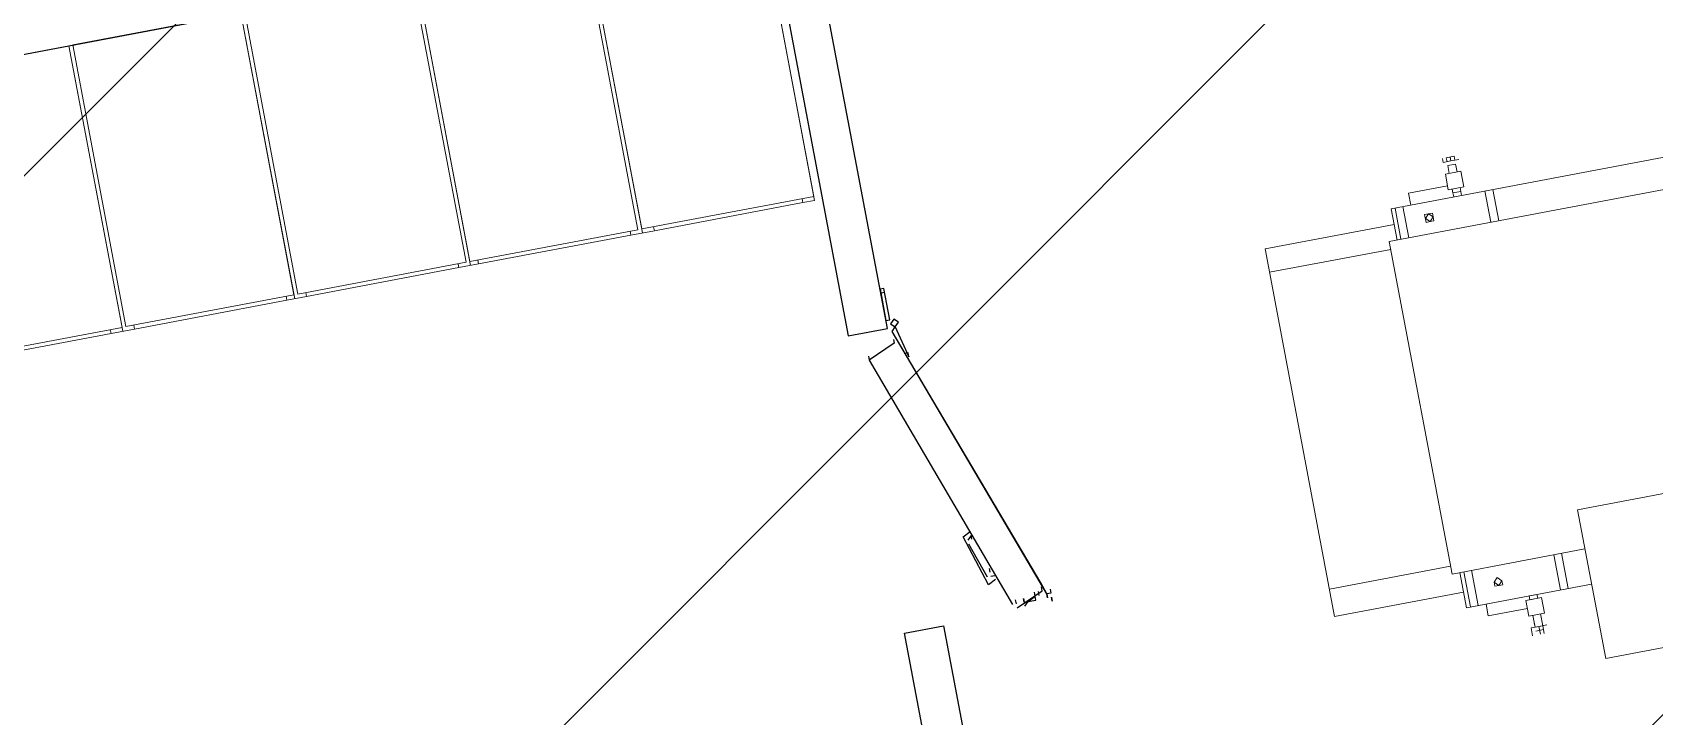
# Model space of a CAD drawing. Extents: x 407440 to 411585, y 6041728 to 6045069.
# Drawn here: x 410339.72 to 410363.13, y 6044243.36 to 6044253.23 of the extents above; entities that cross this region are included whole.
import ezdxf

# ---------------------------------------------------------------- set-up
doc = ezdxf.new("R2010")
doc.units = 0
doc.header["$LTSCALE"] = 5
doc.linetypes.add('foc-TIELINE', pattern=[1.875, 1.25, -0.625])
doc.layers.add('P-PROPOSED-EXISTING-H', color=59, linetype='Continuous')
doc.layers.add('T-TIE', color=201, linetype='foc-TIELINE')

# ---------------------------------------------------------------- blocks, each defined once
blk = doc.blocks.new('P-RIG-877')
at = {"layer": 'T-TIE', "linetype": 'ByBlock', "lineweight": 5}
for points in [[(1.9288, -24.5573), (1.9288, -23.8684), (0.9529, -23.8684), (0.9529, -26.0268), (1.9288, -26.0268), (1.9288, -25.6365)], [(0.9529, -24.1669), (0.8611, -24.1669), (0.8611, -26.0039), (0.9529, -26.0039)], [(2.0321, -25.6365), (2.0321, -26.0039), (1.9288, -26.0039)], [(0.9529, -25.7054), (0.8611, -25.7054)], [(0.9529, -25.7283), (0.8611, -25.7283)], [(2.0321, -25.7054), (1.9288, -25.7054)], [(2.0321, -25.7283), (1.9288, -25.7283)], [(0.7462, -25.8087), (0.7577, -25.8087), (0.7577, -25.7857)], [(2.1239, -25.7857), (2.1239, -25.8087), (2.1239, -25.8316), (2.1469, -25.8316)], [(0.7577, -25.7972), (0.7462, -25.7972), (0.7462, -25.8202), (0.7577, -25.8202)], [(0.7462, -25.8316), (0.7577, -25.8316), (0.7577, -25.8087)], [(0.7922, -25.8202), (0.7692, -25.8202), (0.7692, -25.7972), (0.7922, -25.7972)], [(0.8611, -25.9465), (0.8266, -25.9465), (0.8266, -25.8316)], [(0.8381, -25.7972), (0.8496, -25.7972), (0.8496, -25.8202), (0.8381, -25.8202)], [(0.8611, -25.8202), (0.8496, -25.8202), (0.8496, -25.7972), (0.8611, -25.7972)], [(2.0436, -25.7972), (2.0321, -25.7972)], [(2.0665, -25.8316), (2.0665, -25.9465), (2.0321, -25.9465)], [(2.1239, -25.7972), (2.0895, -25.7972)], [(2.1239, -25.8202), (2.0895, -25.8202)], [(2.1125, -25.8202), (2.1239, -25.8202), (2.1239, -25.7972), (2.1469, -25.7972)], [(2.1469, -25.8087), (2.1239, -25.8087)], [(2.1354, -25.8202), (2.1354, -25.7972)], [(0.9529, -25.9694), (0.8611, -25.9694)], [(2.0321, -25.9694), (1.9288, -25.9694)], [(0.9529, -25.9924), (0.8611, -25.9924)], [(1.9862, -26.0039), (1.9862, -26.3827), (0.907, -26.3827), (0.907, -26.0039)], [(0.9759, -26.0268), (0.9759, -26.3827)], [(1.9058, -26.0268), (1.9058, -26.3827)], [(2.0321, -25.9924), (1.9288, -25.9924)]]:
    blk.add_lwpolyline(points, dxfattribs=at)
at = {"layer": 'T-TIE', "linetype": 'ByBlock', "lineweight": 18}
for points in [[(2.2502, -24.5573), (1.814, -24.5573), (1.814, -25.6365), (2.2502, -25.6365)], [(-0.31, -28.6559), (0.5166, -28.6559), (0.5166, -29.1496), (-0.31, -29.1496)]]:
    blk.add_lwpolyline(points, close=True, dxfattribs=at)
at = {"layer": 'T-TIE', "linetype": 'ByBlock', "lineweight": 25}
for points in [[(0.9644, -33.0186), (0.9644, -32.8923), (-0.31, -32.8923), (-0.31, -27.6112), (0.9299, -27.6112), (0.9299, -27.4963), (-0.31, -27.4963), (-0.31, -25.3609), (-0.4248, -25.3609), (-0.5396, -25.3609), (-0.5396, -27.4963), (-1.8484, -27.4963), (-1.8484, -27.6112), (-0.5396, -27.6112), (-0.5396, -29.7351), (-3.9723, -29.7351), (-3.9723, -28.7937), (-4.0871, -28.7937), (-4.3971, -27.9556), (-4.4086, -27.9556)], [(0.9873, -33.3286), (0.9988, -33.3286), (1.8369, -33.0186), (1.8369, -32.8923), (3.0998, -32.8923), (3.1113, -27.6112), (1.8025, -27.6112), (1.8025, -27.4963), (3.1113, -27.4963), (3.1113, -25.3609), (3.2261, -25.3609)], [(1.7566, -27.1749), (1.768, -27.1749), (1.768, -27.1864), (1.7336, -27.1978), (0.9414, -27.4849), (0.9299, -27.4734), (1.0218, -27.4504), (1.0103, -27.4504), (1.0103, -27.4619)], [(1.7795, -27.1864), (1.768, -27.1864), (1.7795, -27.1864), (1.768, -27.1864), (0.9414, -27.4849)], [(1.791, -27.2782), (1.7566, -27.1978), (1.7451, -27.1978)], [(1.768, -27.2093), (1.7566, -27.2093)], [(1.791, -27.2553), (1.7795, -27.2438), (1.7795, -27.2208), (1.768, -27.2208), (1.7566, -27.2208)], [(1.7795, -27.2438), (1.768, -27.2208)], [(0.9988, -27.5652), (1.0103, -27.5652), (1.7795, -27.2897)], [(1.7795, -27.2782), (1.768, -27.2782)], [(1.6991, -27.3241), (1.7106, -27.3471), (1.5614, -27.393), (1.5499, -27.3701)], [(1.6762, -27.3356), (1.6647, -27.3356)], [(1.6877, -27.3356), (1.6877, -27.3241)], [(1.5729, -27.3701), (1.5614, -27.3701), (1.5729, -27.3815)], [(1.5843, -27.3815), (1.6877, -27.3471)], [(0.8266, -27.4849), (0.8266, -27.4963)], [(0.9644, -27.4849), (0.9759, -27.4849), (1.0103, -27.5652)]]:
    blk.add_lwpolyline(points, dxfattribs=at)
at = {"layer": 'T-TIE', "linetype": 'ByBlock', "lineweight": 5}
for points in [[(0.7922, -25.7857), (0.7922, -25.8316), (0.8381, -25.8316), (0.8381, -25.7857)], [(2.0436, -25.7857), (2.0436, -25.8316), (2.0895, -25.8316), (2.0895, -25.7857)], [(2.0321, -25.8202), (2.0436, -25.8202), (2.0436, -25.7972), (2.0321, -25.7972)], [(0.8955, -25.912), (0.9185, -25.912), (0.9185, -25.9005), (0.9185, -25.889), (0.8955, -25.889), (0.8955, -25.9005)], [(0.907, -25.889), (0.8955, -25.9005), (0.907, -25.912), (0.9185, -25.9005)], [(0.907, -25.889), (0.8955, -25.9005), (0.907, -25.912), (0.9185, -25.9005)], [(1.9632, -25.9005), (1.9747, -25.889), (1.9862, -25.889), (1.9862, -25.9005), (1.9862, -25.912), (1.9747, -25.912)], [(1.9747, -25.889), (1.9632, -25.9005), (1.9747, -25.912), (1.9862, -25.9005)], [(1.9747, -25.889), (1.9632, -25.9005), (1.9747, -25.912), (1.9862, -25.9005)]]:
    blk.add_lwpolyline(points, close=True, dxfattribs=at)
at = {"layer": 'T-TIE', "linetype": 'ByBlock', "lineweight": 25}
for points in [[(1.7795, -27.1749), (1.791, -27.1749)], [(1.768, -27.2553), (1.7795, -27.2553)], [(0.9185, -27.4619), (0.907, -27.4734), (0.9185, -27.4849), (0.9299, -27.4734)], [(0.907, -27.4849), (0.8151, -27.4849), (0.8151, -27.4963), (0.907, -27.4963)]]:
    blk.add_lwpolyline(points, close=True, dxfattribs=at)
at = {"layer": 'T-TIE', "linetype": 'ByBlock', "lineweight": 18}
for points in [[(0.5281, -28.1393), (-0.31, -28.1393), (0.5166, -28.1393), (0.5166, -27.6341), (-0.31, -27.6341), (0.5281, -27.6341), (0.5281, -27.6686)], [(0.5166, -28.1048), (0.5281, -28.1048), (0.5281, -27.6686), (0.5166, -27.6686)], [(0.5281, -28.1048), (0.5281, -28.1737)], [(0.5281, -28.6444), (-0.31, -28.6444), (0.5166, -28.6444), (0.5166, -28.1508), (-0.31, -28.1508), (-0.31, -28.6444)], [(0.5166, -28.6215), (0.5281, -28.6215), (0.5281, -28.1737), (0.5166, -28.1737)], [(0.5281, -28.6215), (0.5281, -28.6789)], [(0.5166, -29.1266), (0.5281, -29.1266), (0.5281, -28.6789), (0.5166, -28.6789)], [(0.5281, -29.1611), (-0.31, -29.1611), (0.5166, -29.1611), (0.5166, -29.6547), (-0.31, -29.6547), (-0.31, -29.1611)], [(0.5281, -29.1266), (0.5281, -29.184)], [(0.5166, -29.6318), (0.5281, -29.6318), (0.5281, -29.184), (0.5166, -29.184)], [(0.5281, -29.6318), (0.5281, -29.7006)], [(0.5281, -29.6662), (-0.31, -29.6662), (0.5166, -29.6662), (0.5166, -30.1599), (-0.31, -30.1599), (-0.31, -29.6662)], [(0.5166, -30.1369), (0.5281, -30.1369), (0.5281, -29.7006), (0.5166, -29.7006)]]:
    blk.add_lwpolyline(points, dxfattribs=at)

msp = doc.modelspace()

# ---------------------------------------------------------------- hatches: boundary and pattern name
at = {"layer": 'P-PROPOSED-EXISTING-H'}
h = msp.add_hatch(dxfattribs=at)
h.set_pattern_fill('ANSI31', color=256, scale=3.498392, style=0)
h.set_pattern_definition([(45, (-102.852, 2739.382), (-7.854113246, 7.854113246), [])])
edge = h.paths.add_edge_path()
edge.add_line((410849.565, 6043843.767), (410381.581, 6043755.258))
edge.add_line((410381.581, 6043755.258), (409934.712, 6043670.743))
edge.add_line((409934.712, 6043670.743), (409814.106, 6044308.44))
edge.add_line((409814.106, 6044308.44), (410263.945, 6044377.375))
edge.add_line((410263.945, 6044377.375), (410794.85, 6044458.734))
edge.add_line((410794.85, 6044458.734), (411169.273, 6044565.411))
edge.add_line((411169.273, 6044565.411), (411290.002, 6043927.065))
edge.add_line((411290.002, 6043927.065), (411039.067, 6043879.607))
edge.add_arc((410922.403, 6043977.554), 152.33, 241.43508, 319.98432, ccw=False)

# ---------------------------------------------------------------- block references
at = {"layer": 'T-TIE', "linetype": 'ByBlock', "xscale": 4.999999999955019, "yscale": 4.999999999955019, "zscale": 4.999999999955019, "rotation": 280.7096999997605}
msp.add_blockref('P-RIG-877', (410486.28, 6044279.077), dxfattribs=at)

doc.saveas('drawing.dxf')
